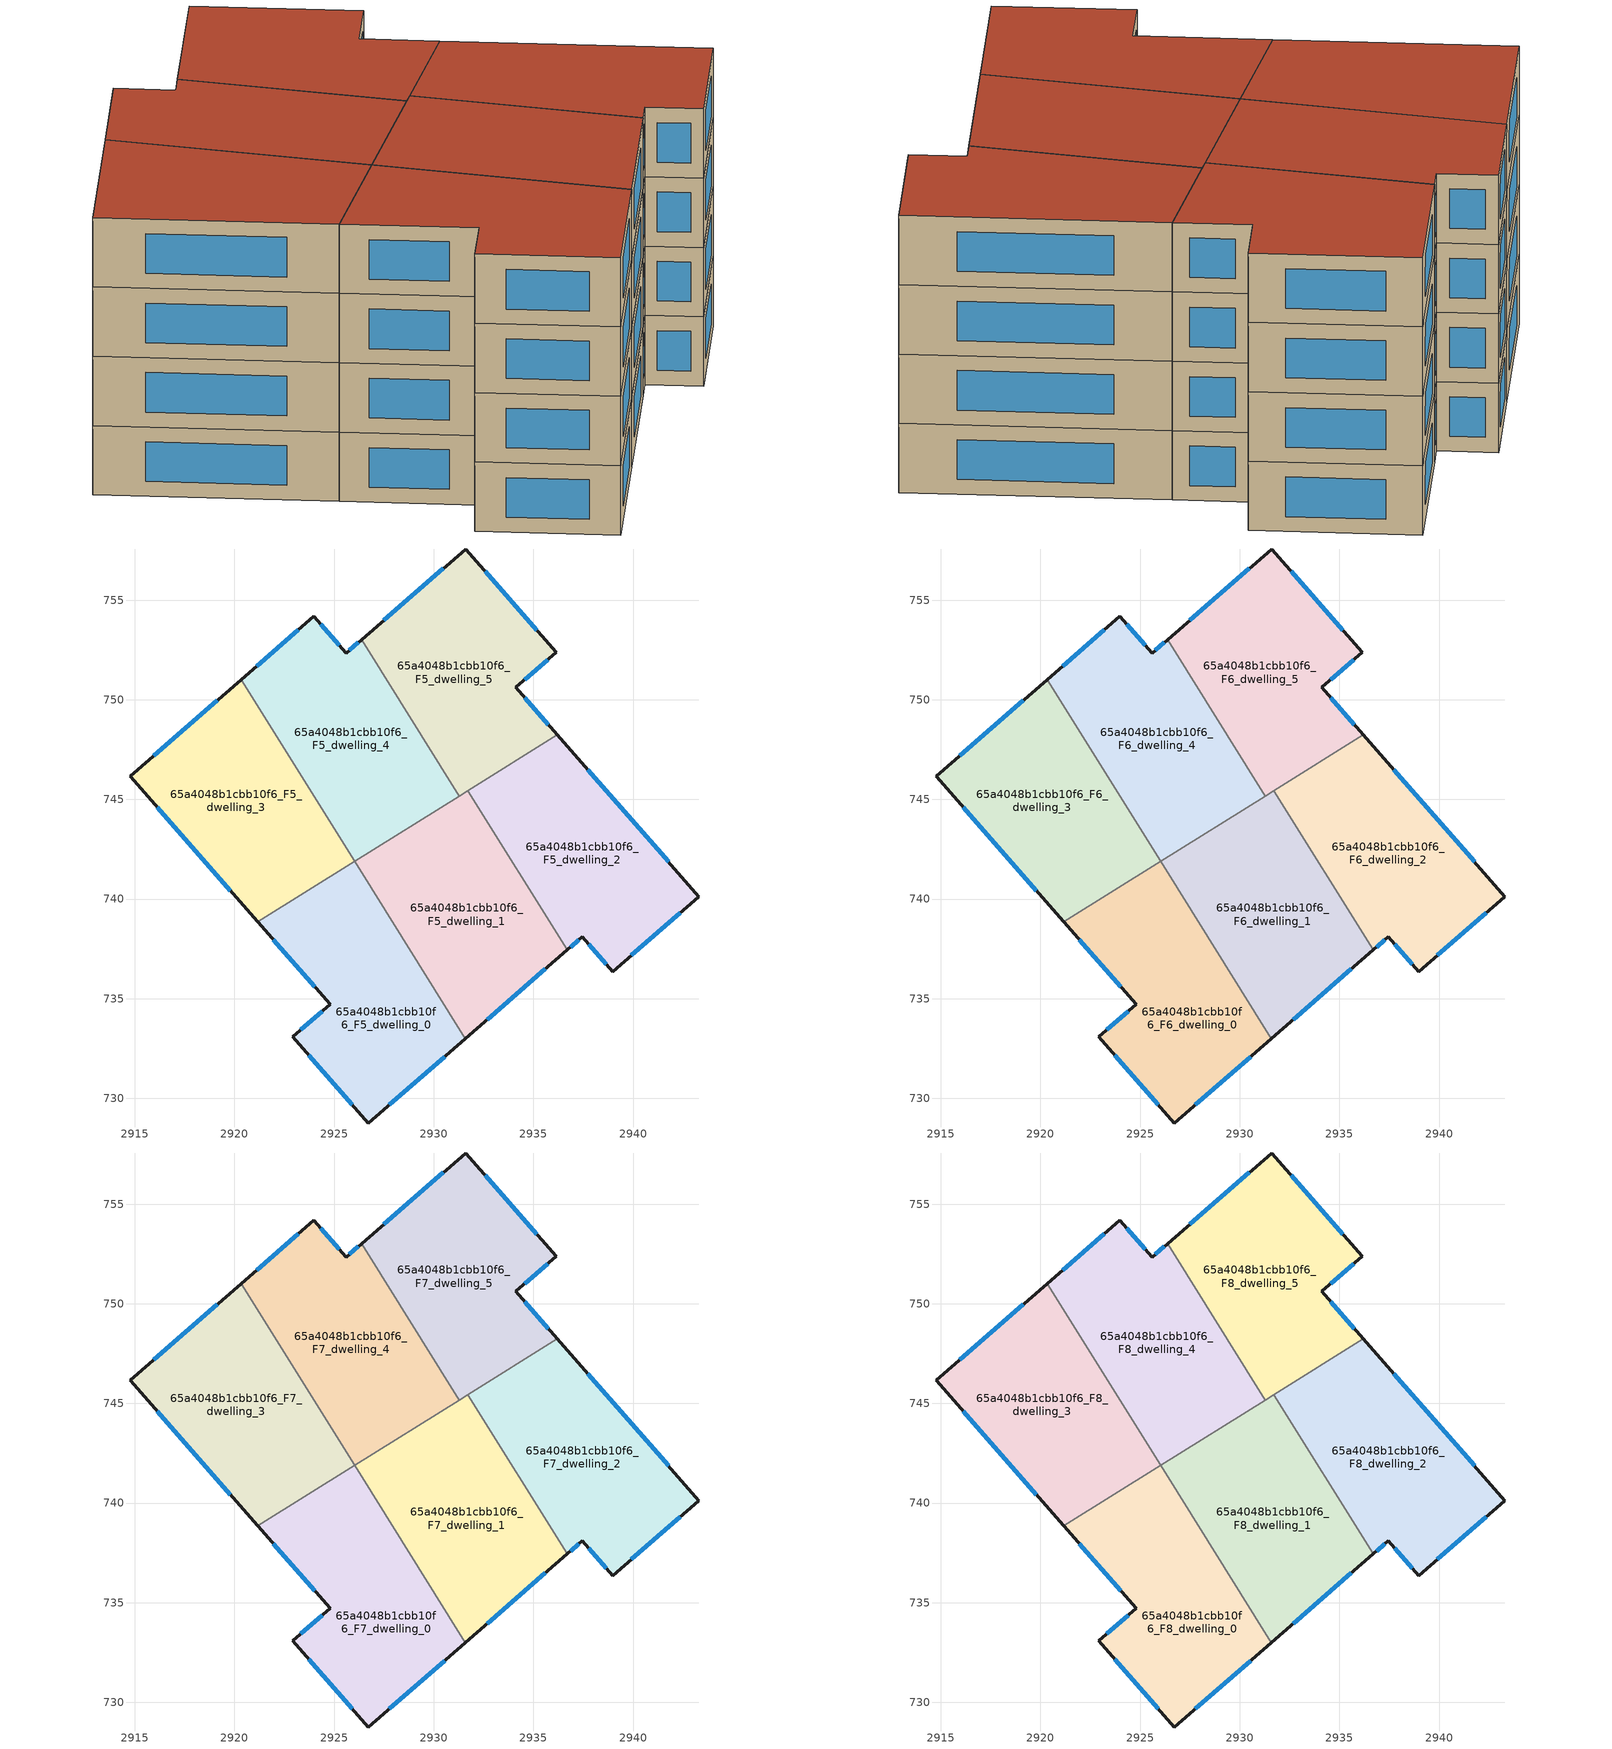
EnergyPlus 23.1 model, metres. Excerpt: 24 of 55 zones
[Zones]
65a4048b1cbb10f6_F5_dwelling_0
 floor to 65a4048b1cbb10f6_F4_dwelling_0 (EU_floor_Construction): 2926.03,741.89 2931.58,733 2926.71,728.76 2922.92,733.09 2924.79,734.71 2921.17,738.85 z15
 wall outside (EU_wall_Construction): 2921.17,738.85 2924.79,734.71 2922.92,733.09 2926.71,728.76 2931.58,733 z15:18
 wall to 65a4048b1cbb10f6_F5_dwelling_1 (EU_wall_Construction): 2931.58,733 2926.03,741.89 z15:18
 wall to 65a4048b1cbb10f6_F5_dwelling_3 (EU_wall_Construction): 2926.02,741.89 2921.17,738.85 z15:18
 window (EU_Window_Construction): 2921.94,737.97 2924.02,735.6 / 2927.76,729.67 2930.54,732.09 / 2923.73,732.16 2925.9,729.69 / 2924.39,734.36 2923.32,733.44 z15.64:17.36
65a4048b1cbb10f6_F5_dwelling_1
 floor to 65a4048b1cbb10f6_F4_dwelling_1 (EU_floor_Construction): 2931.72,745.44 2936.7,737.45 2931.58,733 2926.03,741.89 z15
 wall outside (EU_wall_Construction): 2931.58,733 2936.7,737.45 z15:18
 wall to 65a4048b1cbb10f6_F5_dwelling_2 (EU_wall_Construction): 2936.7,737.45 2931.72,745.44 z15:18
 wall to 65a4048b1cbb10f6_F5_dwelling_4 (EU_wall_Construction): 2931.28,745.17 2926.03,741.89 z15:18
 wall to 65a4048b1cbb10f6_F5_dwelling_5 (EU_wall_Construction): 2931.72,745.44 2931.28,745.17 z15:18
 window (EU_Window_Construction): 2932.68,733.95 2935.61,736.5 z15.64:17.36
65a4048b1cbb10f6_F5_dwelling_2
 floor to 65a4048b1cbb10f6_F4_dwelling_2 (EU_floor_Construction): 2936.2,748.24 2943.31,740.13 2938.98,736.36 2937.45,738.1 2936.7,737.45 2931.72,745.44 z15
 wall outside (EU_wall_Construction): 2936.7,737.45 2937.45,738.1 2938.98,736.36 2943.31,740.13 2936.2,748.24 z15:18
 wall to 65a4048b1cbb10f6_F5_dwelling_5 (EU_wall_Construction): 2936.2,748.24 2931.72,745.44 z15:18
 window (EU_Window_Construction): 2941.78,741.86 2937.72,746.5 / 2939.91,737.17 2942.38,739.32 / 2937.77,737.73 2938.65,736.74 / 2936.86,737.59 2937.29,737.96 z15.64:17.36
65a4048b1cbb10f6_F5_dwelling_3
 floor to 65a4048b1cbb10f6_F4_dwelling_3 (EU_floor_Construction): 2920.33,751.01 2926.03,741.89 2921.17,738.85 2914.76,746.16 z15
 wall outside (EU_wall_Construction): 2920.33,751.01 2914.76,746.16 2921.17,738.85 z15:18
 wall to 65a4048b1cbb10f6_F5_dwelling_4 (EU_wall_Construction): 2926.03,741.89 2920.33,751.01 z15:18
 window (EU_Window_Construction): 2916.13,744.6 2919.79,740.42 / 2919.14,749.97 2915.95,747.2 z15.64:17.36
65a4048b1cbb10f6_F5_dwelling_4
 floor to 65a4048b1cbb10f6_F4_dwelling_4 (EU_floor_Construction): 2926.38,753.02 2931.28,745.17 2926.03,741.89 2920.33,751.01 2923.99,754.18 2925.6,752.34 z15
 wall outside (EU_wall_Construction): 2926.38,753.02 2925.6,752.34 2923.99,754.18 2920.33,751.01 z15:18
 wall to 65a4048b1cbb10f6_F5_dwelling_5 (EU_wall_Construction): 2931.28,745.17 2926.38,753.02 z15:18
 window (EU_Window_Construction): 2923.2,753.5 2921.11,751.69 / 2925.26,752.74 2924.33,753.79 / 2926.21,752.88 2925.77,752.49 z15.64:17.36
65a4048b1cbb10f6_F5_dwelling_5
 floor to 65a4048b1cbb10f6_F4_dwelling_5 (EU_floor_Construction): 2931.61,757.57 2936.15,752.38 2934.12,750.62 2936.2,748.24 2931.28,745.17 2926.38,753.02 z15
 wall outside (EU_wall_Construction): 2936.2,748.24 2934.12,750.62 2936.15,752.38 2931.61,757.57 2926.38,753.02 z15:18
 window (EU_Window_Construction): 2935.76,748.75 2934.56,750.11 / 2930.49,756.59 2927.5,753.99 / 2935.17,753.49 2932.58,756.46 / 2934.55,751 2935.71,752 z15.64:17.36
65a4048b1cbb10f6_F6_dwelling_0
 floor to 65a4048b1cbb10f6_F5_dwelling_0 (EU_floor_Construction): 2926.03,741.89 2931.58,733 2926.71,728.76 2922.92,733.09 2924.79,734.71 2921.17,738.85 z18
 wall outside (EU_wall_Construction): 2921.17,738.85 2924.79,734.71 2922.92,733.09 2926.71,728.76 2931.58,733 z18:21
 wall to 65a4048b1cbb10f6_F6_dwelling_1 (EU_wall_Construction): 2931.58,733 2926.03,741.89 z18:21
 wall to 65a4048b1cbb10f6_F6_dwelling_3 (EU_wall_Construction): 2926.02,741.89 2921.17,738.85 z18:21
 window (EU_Window_Construction): 2921.94,737.97 2924.02,735.6 / 2927.76,729.67 2930.54,732.09 / 2923.73,732.16 2925.9,729.69 / 2924.39,734.36 2923.32,733.44 z18.64:20.36
65a4048b1cbb10f6_F6_dwelling_1
 floor to 65a4048b1cbb10f6_F5_dwelling_1 (EU_floor_Construction): 2931.72,745.44 2936.7,737.45 2931.58,733 2926.03,741.89 z18
 wall outside (EU_wall_Construction): 2931.58,733 2936.7,737.45 z18:21
 wall to 65a4048b1cbb10f6_F6_dwelling_2 (EU_wall_Construction): 2936.7,737.45 2931.72,745.44 z18:21
 wall to 65a4048b1cbb10f6_F6_dwelling_4 (EU_wall_Construction): 2931.28,745.17 2926.03,741.89 z18:21
 wall to 65a4048b1cbb10f6_F6_dwelling_5 (EU_wall_Construction): 2931.72,745.44 2931.28,745.17 z18:21
 window (EU_Window_Construction): 2932.68,733.95 2935.61,736.5 z18.64:20.36
65a4048b1cbb10f6_F6_dwelling_2
 floor to 65a4048b1cbb10f6_F5_dwelling_2 (EU_floor_Construction): 2936.2,748.24 2943.31,740.13 2938.98,736.36 2937.45,738.1 2936.7,737.45 2931.72,745.44 z18
 wall outside (EU_wall_Construction): 2936.7,737.45 2937.45,738.1 2938.98,736.36 2943.31,740.13 2936.2,748.24 z18:21
 wall to 65a4048b1cbb10f6_F6_dwelling_5 (EU_wall_Construction): 2936.2,748.24 2931.72,745.44 z18:21
 window (EU_Window_Construction): 2941.78,741.86 2937.72,746.5 / 2939.91,737.17 2942.38,739.32 / 2937.77,737.73 2938.65,736.74 / 2936.86,737.59 2937.29,737.96 z18.64:20.36
65a4048b1cbb10f6_F6_dwelling_3
 floor to 65a4048b1cbb10f6_F5_dwelling_3 (EU_floor_Construction): 2920.33,751.01 2926.03,741.89 2921.17,738.85 2914.76,746.16 z18
 wall outside (EU_wall_Construction): 2920.33,751.01 2914.76,746.16 2921.17,738.85 z18:21
 wall to 65a4048b1cbb10f6_F6_dwelling_4 (EU_wall_Construction): 2926.03,741.89 2920.33,751.01 z18:21
 window (EU_Window_Construction): 2916.13,744.6 2919.79,740.42 / 2919.14,749.97 2915.95,747.2 z18.64:20.36
65a4048b1cbb10f6_F6_dwelling_4
 floor to 65a4048b1cbb10f6_F5_dwelling_4 (EU_floor_Construction): 2926.38,753.02 2931.28,745.17 2926.03,741.89 2920.33,751.01 2923.99,754.18 2925.6,752.34 z18
 wall outside (EU_wall_Construction): 2926.38,753.02 2925.6,752.34 2923.99,754.18 2920.33,751.01 z18:21
 wall to 65a4048b1cbb10f6_F6_dwelling_5 (EU_wall_Construction): 2931.28,745.17 2926.38,753.02 z18:21
 window (EU_Window_Construction): 2923.2,753.5 2921.11,751.69 / 2925.26,752.74 2924.33,753.79 / 2926.21,752.88 2925.77,752.49 z18.64:20.36
65a4048b1cbb10f6_F6_dwelling_5
 floor to 65a4048b1cbb10f6_F5_dwelling_5 (EU_floor_Construction): 2931.61,757.57 2936.15,752.38 2934.12,750.62 2936.2,748.24 2931.28,745.17 2926.38,753.02 z18
 wall outside (EU_wall_Construction): 2936.2,748.24 2934.12,750.62 2936.15,752.38 2931.61,757.57 2926.38,753.02 z18:21
 window (EU_Window_Construction): 2935.76,748.75 2934.56,750.11 / 2930.49,756.59 2927.5,753.99 / 2935.17,753.49 2932.58,756.46 / 2934.55,751 2935.71,752 z18.64:20.36
65a4048b1cbb10f6_F7_dwelling_0
 floor to 65a4048b1cbb10f6_F6_dwelling_0 (EU_floor_Construction): 2926.03,741.89 2931.58,733 2926.71,728.76 2922.92,733.09 2924.79,734.71 2921.17,738.85 z21
 wall outside (EU_wall_Construction): 2921.17,738.85 2924.79,734.71 2922.92,733.09 2926.71,728.76 2931.58,733 z21:24
 wall to 65a4048b1cbb10f6_F7_dwelling_1 (EU_wall_Construction): 2931.58,733 2926.03,741.89 z21:24
 wall to 65a4048b1cbb10f6_F7_dwelling_3 (EU_wall_Construction): 2926.02,741.89 2921.17,738.85 z21:24
 window (EU_Window_Construction): 2921.94,737.97 2924.02,735.6 / 2927.76,729.67 2930.54,732.09 / 2923.73,732.16 2925.9,729.69 / 2924.39,734.36 2923.32,733.44 z21.64:23.36
65a4048b1cbb10f6_F7_dwelling_1
 floor to 65a4048b1cbb10f6_F6_dwelling_1 (EU_floor_Construction): 2931.72,745.44 2936.7,737.45 2931.58,733 2926.03,741.89 z21
 wall outside (EU_wall_Construction): 2931.58,733 2936.7,737.45 z21:24
 wall to 65a4048b1cbb10f6_F7_dwelling_2 (EU_wall_Construction): 2936.7,737.45 2931.72,745.44 z21:24
 wall to 65a4048b1cbb10f6_F7_dwelling_4 (EU_wall_Construction): 2931.28,745.17 2926.03,741.89 z21:24
 wall to 65a4048b1cbb10f6_F7_dwelling_5 (EU_wall_Construction): 2931.72,745.44 2931.28,745.17 z21:24
 window (EU_Window_Construction): 2932.68,733.95 2935.61,736.5 z21.64:23.36
65a4048b1cbb10f6_F7_dwelling_2
 floor to 65a4048b1cbb10f6_F6_dwelling_2 (EU_floor_Construction): 2936.2,748.24 2943.31,740.13 2938.98,736.36 2937.45,738.1 2936.7,737.45 2931.72,745.44 z21
 wall outside (EU_wall_Construction): 2936.7,737.45 2937.45,738.1 2938.98,736.36 2943.31,740.13 2936.2,748.24 z21:24
 wall to 65a4048b1cbb10f6_F7_dwelling_5 (EU_wall_Construction): 2936.2,748.24 2931.72,745.44 z21:24
 window (EU_Window_Construction): 2941.78,741.86 2937.72,746.5 / 2939.91,737.17 2942.38,739.32 / 2937.77,737.73 2938.65,736.74 / 2936.86,737.59 2937.29,737.96 z21.64:23.36
65a4048b1cbb10f6_F7_dwelling_3
 floor to 65a4048b1cbb10f6_F6_dwelling_3 (EU_floor_Construction): 2920.33,751.01 2926.03,741.89 2921.17,738.85 2914.76,746.16 z21
 wall outside (EU_wall_Construction): 2920.33,751.01 2914.76,746.16 2921.17,738.85 z21:24
 wall to 65a4048b1cbb10f6_F7_dwelling_4 (EU_wall_Construction): 2926.03,741.89 2920.33,751.01 z21:24
 window (EU_Window_Construction): 2916.13,744.6 2919.79,740.42 / 2919.14,749.97 2915.95,747.2 z21.64:23.36
65a4048b1cbb10f6_F7_dwelling_4
 floor to 65a4048b1cbb10f6_F6_dwelling_4 (EU_floor_Construction): 2926.38,753.02 2931.28,745.17 2926.03,741.89 2920.33,751.01 2923.99,754.18 2925.6,752.34 z21
 wall outside (EU_wall_Construction): 2926.38,753.02 2925.6,752.34 2923.99,754.18 2920.33,751.01 z21:24
 wall to 65a4048b1cbb10f6_F7_dwelling_5 (EU_wall_Construction): 2931.28,745.17 2926.38,753.02 z21:24
 window (EU_Window_Construction): 2923.2,753.5 2921.11,751.69 / 2925.26,752.74 2924.33,753.79 / 2926.21,752.88 2925.77,752.49 z21.64:23.36
65a4048b1cbb10f6_F7_dwelling_5
 floor to 65a4048b1cbb10f6_F6_dwelling_5 (EU_floor_Construction): 2931.61,757.57 2936.15,752.38 2934.12,750.62 2936.2,748.24 2931.28,745.17 2926.38,753.02 z21
 wall outside (EU_wall_Construction): 2936.2,748.24 2934.12,750.62 2936.15,752.38 2931.61,757.57 2926.38,753.02 z21:24
 window (EU_Window_Construction): 2935.76,748.75 2934.56,750.11 / 2930.49,756.59 2927.5,753.99 / 2935.17,753.49 2932.58,756.46 / 2934.55,751 2935.71,752 z21.64:23.36
65a4048b1cbb10f6_F8_dwelling_0
 floor to 65a4048b1cbb10f6_F7_dwelling_0 (EU_floor_Construction): 2926.03,741.89 2931.58,733 2926.71,728.76 2922.92,733.09 2924.79,734.71 2921.17,738.85 z24
 wall outside (EU_wall_Construction): 2921.17,738.85 2924.79,734.71 2922.92,733.09 2926.71,728.76 2931.58,733 z24:27
 wall to 65a4048b1cbb10f6_F8_dwelling_1 (EU_wall_Construction): 2931.58,733 2926.03,741.89 z24:27
 wall to 65a4048b1cbb10f6_F8_dwelling_3 (EU_wall_Construction): 2926.02,741.89 2921.17,738.85 z24:27
 window (EU_Window_Construction): 2921.94,737.97 2924.02,735.6 / 2927.76,729.67 2930.54,732.09 / 2923.73,732.16 2925.9,729.69 / 2924.39,734.36 2923.32,733.44 z24.64:26.36
 roof outside (EU_roof_Construction): 2931.58,733 2926.03,741.89 2921.17,738.85 2924.79,734.71 2922.92,733.09 2926.71,728.76 z27
65a4048b1cbb10f6_F8_dwelling_1
 floor to 65a4048b1cbb10f6_F7_dwelling_1 (EU_floor_Construction): 2931.72,745.44 2936.7,737.45 2931.58,733 2926.03,741.89 z24
 wall outside (EU_wall_Construction): 2931.58,733 2936.7,737.45 z24:27
 wall to 65a4048b1cbb10f6_F8_dwelling_2 (EU_wall_Construction): 2936.7,737.45 2931.72,745.44 z24:27
 wall to 65a4048b1cbb10f6_F8_dwelling_4 (EU_wall_Construction): 2931.28,745.17 2926.03,741.89 z24:27
 wall to 65a4048b1cbb10f6_F8_dwelling_5 (EU_wall_Construction): 2931.72,745.44 2931.28,745.17 z24:27
 window (EU_Window_Construction): 2932.68,733.95 2935.61,736.5 z24.64:26.36
 roof outside (EU_roof_Construction): 2936.7,737.45 2931.72,745.44 2926.03,741.89 2931.58,733 z27
65a4048b1cbb10f6_F8_dwelling_2
 floor to 65a4048b1cbb10f6_F7_dwelling_2 (EU_floor_Construction): 2936.2,748.24 2943.31,740.13 2938.98,736.36 2937.45,738.1 2936.7,737.45 2931.72,745.44 z24
 wall outside (EU_wall_Construction): 2936.7,737.45 2937.45,738.1 2938.98,736.36 2943.31,740.13 2936.2,748.24 z24:27
 wall to 65a4048b1cbb10f6_F8_dwelling_5 (EU_wall_Construction): 2936.2,748.24 2931.72,745.44 z24:27
 window (EU_Window_Construction): 2941.78,741.86 2937.72,746.5 / 2939.91,737.17 2942.38,739.32 / 2937.77,737.73 2938.65,736.74 / 2936.86,737.59 2937.29,737.96 z24.64:26.36
 roof outside (EU_roof_Construction): 2943.31,740.13 2936.2,748.24 2931.72,745.44 2936.7,737.45 2937.45,738.1 2938.98,736.36 z27
65a4048b1cbb10f6_F8_dwelling_3
 floor to 65a4048b1cbb10f6_F7_dwelling_3 (EU_floor_Construction): 2920.33,751.01 2926.03,741.89 2921.17,738.85 2914.76,746.16 z24
 wall outside (EU_wall_Construction): 2920.33,751.01 2914.76,746.16 2921.17,738.85 z24:27
 wall to 65a4048b1cbb10f6_F8_dwelling_4 (EU_wall_Construction): 2926.03,741.89 2920.33,751.01 z24:27
 window (EU_Window_Construction): 2916.13,744.6 2919.79,740.42 / 2919.14,749.97 2915.95,747.2 z24.64:26.36
 roof outside (EU_roof_Construction): 2926.03,741.89 2920.33,751.01 2914.76,746.16 2921.17,738.85 z27
65a4048b1cbb10f6_F8_dwelling_4
 floor to 65a4048b1cbb10f6_F7_dwelling_4 (EU_floor_Construction): 2926.38,753.02 2931.28,745.17 2926.03,741.89 2920.33,751.01 2923.99,754.18 2925.6,752.34 z24
 wall outside (EU_wall_Construction): 2926.38,753.02 2925.6,752.34 2923.99,754.18 2920.33,751.01 z24:27
 wall to 65a4048b1cbb10f6_F8_dwelling_5 (EU_wall_Construction): 2931.28,745.17 2926.38,753.02 z24:27
 window (EU_Window_Construction): 2923.2,753.5 2921.11,751.69 / 2925.26,752.74 2924.33,753.79 / 2926.21,752.88 2925.77,752.49 z24.64:26.36
 roof outside (EU_roof_Construction): 2931.28,745.17 2926.38,753.02 2925.6,752.34 2923.99,754.18 2920.33,751.01 2926.03,741.89 z27
65a4048b1cbb10f6_F8_dwelling_5
 floor to 65a4048b1cbb10f6_F7_dwelling_5 (EU_floor_Construction): 2931.61,757.57 2936.15,752.38 2934.12,750.62 2936.2,748.24 2931.28,745.17 2926.38,753.02 z24
 wall outside (EU_wall_Construction): 2936.2,748.24 2934.12,750.62 2936.15,752.38 2931.61,757.57 2926.38,753.02 z24:27
 window (EU_Window_Construction): 2935.76,748.75 2934.56,750.11 / 2930.49,756.59 2927.5,753.99 / 2935.17,753.49 2932.58,756.46 / 2934.55,751 2935.71,752 z24.64:26.36
 roof outside (EU_roof_Construction): 2936.2,748.24 2934.12,750.62 2936.15,752.38 2931.61,757.57 2926.38,753.02 2931.28,745.17 z27
[Building]
EU S2 Campaign: North Axis=0; Terrain=City; Solar Distribution=FullExterior
[Site:Location]
Yerevan-Zvartnots.Intl.AP: Latitude=40.15; Longitude=44.383; Time Zone=4; Elevation=854
[SizingPeriod:WeatherFileDays]
AnnualSizingPeriod: Begin Month=1; Begin Day of Month=1; End Month=12; End Day of Month=31; Day of Week for Start Day=Monday; Use Weather File Daylight Saving Period=No; Use Weather File Rain and Snow Indicators=No
[MATERIAL]
EU_InternalMass_Material: Roughness=MediumRough; Thickness=0.1; Conductivity=1; Density=1800; Specific Heat=900; Thermal Absorptance=0.9; Solar Absorptance=0.7; Visible Absorptance=0.7
[MATERIAL:NOMASS] Roughness=MediumRough; Thermal Absorptance=0.9; Solar Absorptance=0.7; Visible Absorptance=0.7
Name | Thermal Resistance
EU_wall_NoMass | 1.05043
EU_roof_NoMass | 1.45357
EU_floor_NoMass | 0.478065
[WINDOWMATERIAL:SIMPLEGLAZINGSYSTEM]
EU_Window_SimpleGlazing: UFactor=2.5566; Solar Heat Gain Coefficient=0.75; Visible Transmittance=0.75
[CONSTRUCTION]
EU_wall_Construction: EU_wall_NoMass
EU_roof_Construction: EU_roof_NoMass
EU_floor_Construction: EU_floor_NoMass
EU_Window_Construction: EU_Window_SimpleGlazing
EU_InternalMass_Construction: EU_InternalMass_Material
[ZONE] Type=1; Multiplier=1; Ceiling Height=autocalculate; Floor Area=autocalculate; Part of Total Floor Area=Yes
Name | Volume
65a4048b1cbb10f6_F5_dwelling_0; 65a4048b1cbb10f6_F6_dwelling_0; 65a4048b1cbb10f6_F7_dwelling_0; 65a4048b1cbb10f6_F8_dwelling_0 | 200.02
65a4048b1cbb10f6_F5_dwelling_1; 65a4048b1cbb10f6_F6_dwelling_1; 65a4048b1cbb10f6_F7_dwelling_1; 65a4048b1cbb10f6_F8_dwelling_1; 65a4048b1cbb10f6_F5_dwelling_2; 65a4048b1cbb10f6_F6_dwelling_2; 65a4048b1cbb10f6_F7_dwelling_2; 65a4048b1cbb10f6_F8_dwelling_2 | 200.012
65a4048b1cbb10f6_F5_dwelling_3; 65a4048b1cbb10f6_F6_dwelling_3; 65a4048b1cbb10f6_F7_dwelling_3; 65a4048b1cbb10f6_F8_dwelling_3 | 200.018
65a4048b1cbb10f6_F5_dwelling_4; 65a4048b1cbb10f6_F6_dwelling_4; 65a4048b1cbb10f6_F7_dwelling_4; 65a4048b1cbb10f6_F8_dwelling_4 | 200.023
65a4048b1cbb10f6_F5_dwelling_5; 65a4048b1cbb10f6_F6_dwelling_5; 65a4048b1cbb10f6_F7_dwelling_5; 65a4048b1cbb10f6_F8_dwelling_5 | 200.013
[INTERNALMASS] Construction=EU_InternalMass_Construction
Name | Zone or ZoneList | Surface Area
65a4048b1cbb10f6_F5_dwelling_0_EU_InternalMass | 65a4048b1cbb10f6_F5_dwelling_0 | 66.6736
65a4048b1cbb10f6_F5_dwelling_1_EU_InternalMass | 65a4048b1cbb10f6_F5_dwelling_1 | 66.6708
65a4048b1cbb10f6_F5_dwelling_2_EU_InternalMass | 65a4048b1cbb10f6_F5_dwelling_2 | 66.6705
65a4048b1cbb10f6_F5_dwelling_3_EU_InternalMass | 65a4048b1cbb10f6_F5_dwelling_3 | 66.6726
65a4048b1cbb10f6_F5_dwelling_4_EU_InternalMass | 65a4048b1cbb10f6_F5_dwelling_4 | 66.6741
65a4048b1cbb10f6_F5_dwelling_5_EU_InternalMass | 65a4048b1cbb10f6_F5_dwelling_5 | 66.6711
65a4048b1cbb10f6_F6_dwelling_0_EU_InternalMass | 65a4048b1cbb10f6_F6_dwelling_0 | 66.6736
65a4048b1cbb10f6_F6_dwelling_1_EU_InternalMass | 65a4048b1cbb10f6_F6_dwelling_1 | 66.6708
65a4048b1cbb10f6_F6_dwelling_2_EU_InternalMass | 65a4048b1cbb10f6_F6_dwelling_2 | 66.6705
65a4048b1cbb10f6_F6_dwelling_3_EU_InternalMass | 65a4048b1cbb10f6_F6_dwelling_3 | 66.6726
65a4048b1cbb10f6_F6_dwelling_4_EU_InternalMass | 65a4048b1cbb10f6_F6_dwelling_4 | 66.6741
65a4048b1cbb10f6_F6_dwelling_5_EU_InternalMass | 65a4048b1cbb10f6_F6_dwelling_5 | 66.6711
65a4048b1cbb10f6_F7_dwelling_0_EU_InternalMass | 65a4048b1cbb10f6_F7_dwelling_0 | 66.6736
65a4048b1cbb10f6_F7_dwelling_1_EU_InternalMass | 65a4048b1cbb10f6_F7_dwelling_1 | 66.6708
65a4048b1cbb10f6_F7_dwelling_2_EU_InternalMass | 65a4048b1cbb10f6_F7_dwelling_2 | 66.6705
65a4048b1cbb10f6_F7_dwelling_3_EU_InternalMass | 65a4048b1cbb10f6_F7_dwelling_3 | 66.6726
65a4048b1cbb10f6_F7_dwelling_4_EU_InternalMass | 65a4048b1cbb10f6_F7_dwelling_4 | 66.6741
65a4048b1cbb10f6_F7_dwelling_5_EU_InternalMass | 65a4048b1cbb10f6_F7_dwelling_5 | 66.6711
65a4048b1cbb10f6_F8_dwelling_0_EU_InternalMass | 65a4048b1cbb10f6_F8_dwelling_0 | 66.6736
65a4048b1cbb10f6_F8_dwelling_1_EU_InternalMass | 65a4048b1cbb10f6_F8_dwelling_1 | 66.6708
65a4048b1cbb10f6_F8_dwelling_2_EU_InternalMass | 65a4048b1cbb10f6_F8_dwelling_2 | 66.6705
65a4048b1cbb10f6_F8_dwelling_3_EU_InternalMass | 65a4048b1cbb10f6_F8_dwelling_3 | 66.6726
65a4048b1cbb10f6_F8_dwelling_4_EU_InternalMass | 65a4048b1cbb10f6_F8_dwelling_4 | 66.6741
65a4048b1cbb10f6_F8_dwelling_5_EU_InternalMass | 65a4048b1cbb10f6_F8_dwelling_5 | 66.6711
[OTHEREQUIPMENT] Fuel Type=Electricity; Design Level Calculation Method=Watts/Area; Power per Zone Floor Area=1; Fraction Latent=0; Fraction Radiant=0; Fraction Lost=0; Carbon Dioxide Generation Rate=0; EndUse Subcategory=EU_Step8_InternalGains
Name | Zone or ZoneList or Space or SpaceList | Schedule
EU_Step8_InternalGain_65a4048b1cbb10f6_F5_dwelling_0_f000 | 65a4048b1cbb10f6_F5_dwelling_0 | EU_Step8_GainSchedule_65a4048b1cbb10f6_F5_dwelling_0_f000
EU_Step8_InternalGain_65a4048b1cbb10f6_F5_dwelling_1_f000 | 65a4048b1cbb10f6_F5_dwelling_1 | EU_Step8_GainSchedule_65a4048b1cbb10f6_F5_dwelling_1_f000
EU_Step8_InternalGain_65a4048b1cbb10f6_F5_dwelling_2_f000 | 65a4048b1cbb10f6_F5_dwelling_2 | EU_Step8_GainSchedule_65a4048b1cbb10f6_F5_dwelling_2_f000
EU_Step8_InternalGain_65a4048b1cbb10f6_F5_dwelling_3_f000 | 65a4048b1cbb10f6_F5_dwelling_3 | EU_Step8_GainSchedule_65a4048b1cbb10f6_F5_dwelling_3_f000
EU_Step8_InternalGain_65a4048b1cbb10f6_F5_dwelling_4_f000 | 65a4048b1cbb10f6_F5_dwelling_4 | EU_Step8_GainSchedule_65a4048b1cbb10f6_F5_dwelling_4_f000
EU_Step8_InternalGain_65a4048b1cbb10f6_F5_dwelling_5_f000 | 65a4048b1cbb10f6_F5_dwelling_5 | EU_Step8_GainSchedule_65a4048b1cbb10f6_F5_dwelling_5_f000
EU_Step8_InternalGain_65a4048b1cbb10f6_F6_dwelling_0_f000 | 65a4048b1cbb10f6_F6_dwelling_0 | EU_Step8_GainSchedule_65a4048b1cbb10f6_F6_dwelling_0_f000
EU_Step8_InternalGain_65a4048b1cbb10f6_F6_dwelling_1_f000 | 65a4048b1cbb10f6_F6_dwelling_1 | EU_Step8_GainSchedule_65a4048b1cbb10f6_F6_dwelling_1_f000
EU_Step8_InternalGain_65a4048b1cbb10f6_F6_dwelling_2_f000 | 65a4048b1cbb10f6_F6_dwelling_2 | EU_Step8_GainSchedule_65a4048b1cbb10f6_F6_dwelling_2_f000
EU_Step8_InternalGain_65a4048b1cbb10f6_F6_dwelling_3_f000 | 65a4048b1cbb10f6_F6_dwelling_3 | EU_Step8_GainSchedule_65a4048b1cbb10f6_F6_dwelling_3_f000
EU_Step8_InternalGain_65a4048b1cbb10f6_F6_dwelling_4_f000 | 65a4048b1cbb10f6_F6_dwelling_4 | EU_Step8_GainSchedule_65a4048b1cbb10f6_F6_dwelling_4_f000
EU_Step8_InternalGain_65a4048b1cbb10f6_F6_dwelling_5_f000 | 65a4048b1cbb10f6_F6_dwelling_5 | EU_Step8_GainSchedule_65a4048b1cbb10f6_F6_dwelling_5_f000
EU_Step8_InternalGain_65a4048b1cbb10f6_F7_dwelling_0_f000 | 65a4048b1cbb10f6_F7_dwelling_0 | EU_Step8_GainSchedule_65a4048b1cbb10f6_F7_dwelling_0_f000
EU_Step8_InternalGain_65a4048b1cbb10f6_F7_dwelling_1_f000 | 65a4048b1cbb10f6_F7_dwelling_1 | EU_Step8_GainSchedule_65a4048b1cbb10f6_F7_dwelling_1_f000
EU_Step8_InternalGain_65a4048b1cbb10f6_F7_dwelling_2_f000 | 65a4048b1cbb10f6_F7_dwelling_2 | EU_Step8_GainSchedule_65a4048b1cbb10f6_F7_dwelling_2_f000
EU_Step8_InternalGain_65a4048b1cbb10f6_F7_dwelling_3_f000 | 65a4048b1cbb10f6_F7_dwelling_3 | EU_Step8_GainSchedule_65a4048b1cbb10f6_F7_dwelling_3_f000
EU_Step8_InternalGain_65a4048b1cbb10f6_F7_dwelling_4_f000 | 65a4048b1cbb10f6_F7_dwelling_4 | EU_Step8_GainSchedule_65a4048b1cbb10f6_F7_dwelling_4_f000
EU_Step8_InternalGain_65a4048b1cbb10f6_F7_dwelling_5_f000 | 65a4048b1cbb10f6_F7_dwelling_5 | EU_Step8_GainSchedule_65a4048b1cbb10f6_F7_dwelling_5_f000
EU_Step8_InternalGain_65a4048b1cbb10f6_F8_dwelling_0_f000 | 65a4048b1cbb10f6_F8_dwelling_0 | EU_Step8_GainSchedule_65a4048b1cbb10f6_F8_dwelling_0_f000
EU_Step8_InternalGain_65a4048b1cbb10f6_F8_dwelling_1_f000 | 65a4048b1cbb10f6_F8_dwelling_1 | EU_Step8_GainSchedule_65a4048b1cbb10f6_F8_dwelling_1_f000
EU_Step8_InternalGain_65a4048b1cbb10f6_F8_dwelling_2_f000 | 65a4048b1cbb10f6_F8_dwelling_2 | EU_Step8_GainSchedule_65a4048b1cbb10f6_F8_dwelling_2_f000
EU_Step8_InternalGain_65a4048b1cbb10f6_F8_dwelling_3_f000 | 65a4048b1cbb10f6_F8_dwelling_3 | EU_Step8_GainSchedule_65a4048b1cbb10f6_F8_dwelling_3_f000
EU_Step8_InternalGain_65a4048b1cbb10f6_F8_dwelling_4_f000 | 65a4048b1cbb10f6_F8_dwelling_4 | EU_Step8_GainSchedule_65a4048b1cbb10f6_F8_dwelling_4_f000
EU_Step8_InternalGain_65a4048b1cbb10f6_F8_dwelling_5_f000 | 65a4048b1cbb10f6_F8_dwelling_5 | EU_Step8_GainSchedule_65a4048b1cbb10f6_F8_dwelling_5_f000
[ZONEVENTILATION:DESIGNFLOWRATE] Schedule=EU_AlwaysOn; Design Flow Rate Calculation Method=AirChanges/Hour; Air Changes per Hour=0.557805; Ventilation Type=Natural; Fan Pressure Rise=0; Fan Total Efficiency=1; Constant Term Coefficient=1; Temperature Term Coefficient=0; Velocity Term Coefficient=0; Velocity Squared Term Coefficient=0; Minimum Indoor Temperature=-100; Maximum Indoor Temperature=100; Delta Temperature=-100; Minimum Outdoor Temperature=-100; Maximum Outdoor Temperature=100; Maximum Wind Speed=40
Name | Zone or ZoneList or Space or SpaceList
EU_ConstantAir_65a4048b1cbb10f6_F5_dwelling_0 | 65a4048b1cbb10f6_F5_dwelling_0
EU_ConstantAir_65a4048b1cbb10f6_F5_dwelling_1 | 65a4048b1cbb10f6_F5_dwelling_1
EU_ConstantAir_65a4048b1cbb10f6_F5_dwelling_2 | 65a4048b1cbb10f6_F5_dwelling_2
EU_ConstantAir_65a4048b1cbb10f6_F5_dwelling_3 | 65a4048b1cbb10f6_F5_dwelling_3
EU_ConstantAir_65a4048b1cbb10f6_F5_dwelling_4 | 65a4048b1cbb10f6_F5_dwelling_4
EU_ConstantAir_65a4048b1cbb10f6_F5_dwelling_5 | 65a4048b1cbb10f6_F5_dwelling_5
EU_ConstantAir_65a4048b1cbb10f6_F6_dwelling_0 | 65a4048b1cbb10f6_F6_dwelling_0
EU_ConstantAir_65a4048b1cbb10f6_F6_dwelling_1 | 65a4048b1cbb10f6_F6_dwelling_1
EU_ConstantAir_65a4048b1cbb10f6_F6_dwelling_2 | 65a4048b1cbb10f6_F6_dwelling_2
EU_ConstantAir_65a4048b1cbb10f6_F6_dwelling_3 | 65a4048b1cbb10f6_F6_dwelling_3
EU_ConstantAir_65a4048b1cbb10f6_F6_dwelling_4 | 65a4048b1cbb10f6_F6_dwelling_4
EU_ConstantAir_65a4048b1cbb10f6_F6_dwelling_5 | 65a4048b1cbb10f6_F6_dwelling_5
EU_ConstantAir_65a4048b1cbb10f6_F7_dwelling_0 | 65a4048b1cbb10f6_F7_dwelling_0
EU_ConstantAir_65a4048b1cbb10f6_F7_dwelling_1 | 65a4048b1cbb10f6_F7_dwelling_1
EU_ConstantAir_65a4048b1cbb10f6_F7_dwelling_2 | 65a4048b1cbb10f6_F7_dwelling_2
EU_ConstantAir_65a4048b1cbb10f6_F7_dwelling_3 | 65a4048b1cbb10f6_F7_dwelling_3
EU_ConstantAir_65a4048b1cbb10f6_F7_dwelling_4 | 65a4048b1cbb10f6_F7_dwelling_4
EU_ConstantAir_65a4048b1cbb10f6_F7_dwelling_5 | 65a4048b1cbb10f6_F7_dwelling_5
EU_ConstantAir_65a4048b1cbb10f6_F8_dwelling_0 | 65a4048b1cbb10f6_F8_dwelling_0
EU_ConstantAir_65a4048b1cbb10f6_F8_dwelling_1 | 65a4048b1cbb10f6_F8_dwelling_1
EU_ConstantAir_65a4048b1cbb10f6_F8_dwelling_2 | 65a4048b1cbb10f6_F8_dwelling_2
EU_ConstantAir_65a4048b1cbb10f6_F8_dwelling_3 | 65a4048b1cbb10f6_F8_dwelling_3
EU_ConstantAir_65a4048b1cbb10f6_F8_dwelling_4 | 65a4048b1cbb10f6_F8_dwelling_4
EU_ConstantAir_65a4048b1cbb10f6_F8_dwelling_5 | 65a4048b1cbb10f6_F8_dwelling_5
[HVACTEMPLATE:THERMOSTAT] Constant Heating Setpoint=20; Constant Cooling Setpoint=50
EU_HeatOnly_65a4048b1cbb10f6_F0_dwelling_0; EU_HeatOnly_65a4048b1cbb10f6_F0_dwelling_1; EU_HeatOnly_65a4048b1cbb10f6_F0_dwelling_2; EU_HeatOnly_65a4048b1cbb10f6_F0_dwelling_3; EU_HeatOnly_65a4048b1cbb10f6_F0_dwelling_4; EU_HeatOnly_65a4048b1cbb10f6_F0_dwelling_5; EU_HeatOnly_65a4048b1cbb10f6_F0_dwelling_6; EU_HeatOnly_65a4048b1cbb10f6_F1_dwelling_0; EU_HeatOnly_65a4048b1cbb10f6_F1_dwelling_1; EU_HeatOnly_65a4048b1cbb10f6_F1_dwelling_2; EU_HeatOnly_65a4048b1cbb10f6_F1_dwelling_3; EU_HeatOnly_65a4048b1cbb10f6_F1_dwelling_4; EU_HeatOnly_65a4048b1cbb10f6_F1_dwelling_5; EU_HeatOnly_65a4048b1cbb10f6_F2_dwelling_0; EU_HeatOnly_65a4048b1cbb10f6_F2_dwelling_1; EU_HeatOnly_65a4048b1cbb10f6_F2_dwelling_2; EU_HeatOnly_65a4048b1cbb10f6_F2_dwelling_3; EU_HeatOnly_65a4048b1cbb10f6_F2_dwelling_4; EU_HeatOnly_65a4048b1cbb10f6_F2_dwelling_5; EU_HeatOnly_65a4048b1cbb10f6_F3_dwelling_0; EU_HeatOnly_65a4048b1cbb10f6_F3_dwelling_1; EU_HeatOnly_65a4048b1cbb10f6_F3_dwelling_2; EU_HeatOnly_65a4048b1cbb10f6_F3_dwelling_3; EU_HeatOnly_65a4048b1cbb10f6_F3_dwelling_4; EU_HeatOnly_65a4048b1cbb10f6_F3_dwelling_5; EU_HeatOnly_65a4048b1cbb10f6_F4_dwelling_0; EU_HeatOnly_65a4048b1cbb10f6_F4_dwelling_1; EU_HeatOnly_65a4048b1cbb10f6_F4_dwelling_2; EU_HeatOnly_65a4048b1cbb10f6_F4_dwelling_3; EU_HeatOnly_65a4048b1cbb10f6_F4_dwelling_4; EU_HeatOnly_65a4048b1cbb10f6_F4_dwelling_5; EU_HeatOnly_65a4048b1cbb10f6_F5_dwelling_0; EU_HeatOnly_65a4048b1cbb10f6_F5_dwelling_1; EU_HeatOnly_65a4048b1cbb10f6_F5_dwelling_2; EU_HeatOnly_65a4048b1cbb10f6_F5_dwelling_3; EU_HeatOnly_65a4048b1cbb10f6_F5_dwelling_4; EU_HeatOnly_65a4048b1cbb10f6_F5_dwelling_5; EU_HeatOnly_65a4048b1cbb10f6_F6_dwelling_0; EU_HeatOnly_65a4048b1cbb10f6_F6_dwelling_1; EU_HeatOnly_65a4048b1cbb10f6_F6_dwelling_2; EU_HeatOnly_65a4048b1cbb10f6_F6_dwelling_3; EU_HeatOnly_65a4048b1cbb10f6_F6_dwelling_4; EU_HeatOnly_65a4048b1cbb10f6_F6_dwelling_5; EU_HeatOnly_65a4048b1cbb10f6_F7_dwelling_0; EU_HeatOnly_65a4048b1cbb10f6_F7_dwelling_1; EU_HeatOnly_65a4048b1cbb10f6_F7_dwelling_2; EU_HeatOnly_65a4048b1cbb10f6_F7_dwelling_3; EU_HeatOnly_65a4048b1cbb10f6_F7_dwelling_4; EU_HeatOnly_65a4048b1cbb10f6_F7_dwelling_5; EU_HeatOnly_65a4048b1cbb10f6_F8_dwelling_0; EU_HeatOnly_65a4048b1cbb10f6_F8_dwelling_1; EU_HeatOnly_65a4048b1cbb10f6_F8_dwelling_2; EU_HeatOnly_65a4048b1cbb10f6_F8_dwelling_3; EU_HeatOnly_65a4048b1cbb10f6_F8_dwelling_4; EU_HeatOnly_65a4048b1cbb10f6_F8_dwelling_5
[HVACTEMPLATE:ZONE:IDEALLOADSAIRSYSTEM] System Availability Schedule=EU_AlwaysOn; Maximum Heating Supply Air Temperature=50; Minimum Cooling Supply Air Temperature=13; Maximum Heating Supply Air Humidity Ratio=0.0156; Minimum Cooling Supply Air Humidity Ratio=0.0077; Heating Limit=NoLimit; Cooling Limit=NoLimit; Heating Availability Schedule=EU_AlwaysOn; Cooling Availability Schedule=EU_CoolingOff; Dehumidification Control Type=ConstantSensibleHeatRatio; Cooling Sensible Heat Ratio=0.7; Dehumidification Setpoint=60; Humidification Control Type=None; Humidification Setpoint=30; Outdoor Air Method=None; Outdoor Air Flow Rate per Person=0.00944; Outdoor Air Flow Rate per Zone Floor Area=0; Outdoor Air Flow Rate per Zone=0; Demand Controlled Ventilation Type=None; Outdoor Air Economizer Type=NoEconomizer; Heat Recovery Type=None; Sensible Heat Recovery Effectiveness=0.7; Latent Heat Recovery Effectiveness=0.65
Name | Template Thermostat
65a4048b1cbb10f6_F5_dwelling_0 | EU_HeatOnly_65a4048b1cbb10f6_F5_dwelling_0
65a4048b1cbb10f6_F5_dwelling_1 | EU_HeatOnly_65a4048b1cbb10f6_F5_dwelling_1
65a4048b1cbb10f6_F5_dwelling_2 | EU_HeatOnly_65a4048b1cbb10f6_F5_dwelling_2
65a4048b1cbb10f6_F5_dwelling_3 | EU_HeatOnly_65a4048b1cbb10f6_F5_dwelling_3
65a4048b1cbb10f6_F5_dwelling_4 | EU_HeatOnly_65a4048b1cbb10f6_F5_dwelling_4
65a4048b1cbb10f6_F5_dwelling_5 | EU_HeatOnly_65a4048b1cbb10f6_F5_dwelling_5
65a4048b1cbb10f6_F6_dwelling_0 | EU_HeatOnly_65a4048b1cbb10f6_F6_dwelling_0
65a4048b1cbb10f6_F6_dwelling_1 | EU_HeatOnly_65a4048b1cbb10f6_F6_dwelling_1
65a4048b1cbb10f6_F6_dwelling_2 | EU_HeatOnly_65a4048b1cbb10f6_F6_dwelling_2
65a4048b1cbb10f6_F6_dwelling_3 | EU_HeatOnly_65a4048b1cbb10f6_F6_dwelling_3
65a4048b1cbb10f6_F6_dwelling_4 | EU_HeatOnly_65a4048b1cbb10f6_F6_dwelling_4
65a4048b1cbb10f6_F6_dwelling_5 | EU_HeatOnly_65a4048b1cbb10f6_F6_dwelling_5
65a4048b1cbb10f6_F7_dwelling_0 | EU_HeatOnly_65a4048b1cbb10f6_F7_dwelling_0
65a4048b1cbb10f6_F7_dwelling_1 | EU_HeatOnly_65a4048b1cbb10f6_F7_dwelling_1
65a4048b1cbb10f6_F7_dwelling_2 | EU_HeatOnly_65a4048b1cbb10f6_F7_dwelling_2
65a4048b1cbb10f6_F7_dwelling_3 | EU_HeatOnly_65a4048b1cbb10f6_F7_dwelling_3
65a4048b1cbb10f6_F7_dwelling_4 | EU_HeatOnly_65a4048b1cbb10f6_F7_dwelling_4
65a4048b1cbb10f6_F7_dwelling_5 | EU_HeatOnly_65a4048b1cbb10f6_F7_dwelling_5
65a4048b1cbb10f6_F8_dwelling_0 | EU_HeatOnly_65a4048b1cbb10f6_F8_dwelling_0
65a4048b1cbb10f6_F8_dwelling_1 | EU_HeatOnly_65a4048b1cbb10f6_F8_dwelling_1
65a4048b1cbb10f6_F8_dwelling_2 | EU_HeatOnly_65a4048b1cbb10f6_F8_dwelling_2
65a4048b1cbb10f6_F8_dwelling_3 | EU_HeatOnly_65a4048b1cbb10f6_F8_dwelling_3
65a4048b1cbb10f6_F8_dwelling_4 | EU_HeatOnly_65a4048b1cbb10f6_F8_dwelling_4
65a4048b1cbb10f6_F8_dwelling_5 | EU_HeatOnly_65a4048b1cbb10f6_F8_dwelling_5
[SIZING:ZONE] Zone Cooling Design Supply Air Temperature Input Method=SupplyAirTemperature; Zone Cooling Design Supply Air Temperature=13; Zone Heating Design Supply Air Temperature Input Method=SupplyAirTemperature; Zone Heating Design Supply Air Temperature=50; Zone Cooling Design Supply Air Humidity Ratio=0.008; Zone Heating Design Supply Air Humidity Ratio=0.008; Cooling Design Air Flow Method=DesignDay; Cooling Design Air Flow Rate=0; Cooling Minimum Air Flow per Zone Floor Area=0.000762; Cooling Minimum Air Flow=0; Cooling Minimum Air Flow Fraction=0.2; Heating Design Air Flow Method=DesignDay; Heating Design Air Flow Rate=0; Heating Maximum Air Flow per Zone Floor Area=0.002032; Heating Maximum Air Flow=0.141576; Heating Maximum Air Flow Fraction=0.3; Account for Dedicated Outdoor Air System=No; Dedicated Outdoor Air System Control Strategy=NeutralSupplyAir; Dedicated Outdoor Air Low Setpoint Temperature for Design=autosize; Dedicated Outdoor Air High Setpoint Temperature for Design=autosize; Zone Load Sizing Method=Sensible Load Only No Latent Load; Zone Latent Cooling Design Supply Air Humidity Ratio Input Method=HumidityRatioDifference; Zone Cooling Design Supply Air Humidity Ratio Difference=0.005; Zone Latent Heating Design Supply Air Humidity Ratio Input Method=HumidityRatioDifference; Zone Humidification Design Supply Air Humidity Ratio Difference=0.005
65a4048b1cbb10f6_F5_dwelling_0; 65a4048b1cbb10f6_F5_dwelling_1; 65a4048b1cbb10f6_F5_dwelling_2; 65a4048b1cbb10f6_F5_dwelling_3; 65a4048b1cbb10f6_F5_dwelling_4; 65a4048b1cbb10f6_F5_dwelling_5; 65a4048b1cbb10f6_F6_dwelling_0; 65a4048b1cbb10f6_F6_dwelling_1; 65a4048b1cbb10f6_F6_dwelling_2; 65a4048b1cbb10f6_F6_dwelling_3; 65a4048b1cbb10f6_F6_dwelling_4; 65a4048b1cbb10f6_F6_dwelling_5; 65a4048b1cbb10f6_F7_dwelling_0; 65a4048b1cbb10f6_F7_dwelling_1; 65a4048b1cbb10f6_F7_dwelling_2; 65a4048b1cbb10f6_F7_dwelling_3; 65a4048b1cbb10f6_F7_dwelling_4; 65a4048b1cbb10f6_F7_dwelling_5; 65a4048b1cbb10f6_F8_dwelling_0; 65a4048b1cbb10f6_F8_dwelling_1; 65a4048b1cbb10f6_F8_dwelling_2; 65a4048b1cbb10f6_F8_dwelling_3; 65a4048b1cbb10f6_F8_dwelling_4; 65a4048b1cbb10f6_F8_dwelling_5
[SCHEDULE:CONSTANT]
Name | Hourly Value
EU_AlwaysOn | 1
EU_CoolingOff | 0
[SCHEDULE:FILE] Column Number=1; Rows to Skip at Top=0; Number of Hours of Data=8760; Column Separator=Comma; Interpolate to Timestep=No; Minutes per Item=60; Adjust Schedule for Daylight Savings=Yes
Name | File
EU_Step8_GainSchedule_65a4048b1cbb10f6_F5_dwelling_0_f000 | ../../schedules/65a4048b1cbb10f6/65a4048b1cbb10f6_F5_dwelling_0_f000_gain.csv
EU_Step8_GainSchedule_65a4048b1cbb10f6_F5_dwelling_1_f000 | ../../schedules/65a4048b1cbb10f6/65a4048b1cbb10f6_F5_dwelling_1_f000_gain.csv
EU_Step8_GainSchedule_65a4048b1cbb10f6_F5_dwelling_2_f000 | ../../schedules/65a4048b1cbb10f6/65a4048b1cbb10f6_F5_dwelling_2_f000_gain.csv
EU_Step8_GainSchedule_65a4048b1cbb10f6_F5_dwelling_3_f000 | ../../schedules/65a4048b1cbb10f6/65a4048b1cbb10f6_F5_dwelling_3_f000_gain.csv
EU_Step8_GainSchedule_65a4048b1cbb10f6_F5_dwelling_4_f000 | ../../schedules/65a4048b1cbb10f6/65a4048b1cbb10f6_F5_dwelling_4_f000_gain.csv
EU_Step8_GainSchedule_65a4048b1cbb10f6_F5_dwelling_5_f000 | ../../schedules/65a4048b1cbb10f6/65a4048b1cbb10f6_F5_dwelling_5_f000_gain.csv
EU_Step8_GainSchedule_65a4048b1cbb10f6_F6_dwelling_0_f000 | ../../schedules/65a4048b1cbb10f6/65a4048b1cbb10f6_F6_dwelling_0_f000_gain.csv
EU_Step8_GainSchedule_65a4048b1cbb10f6_F6_dwelling_1_f000 | ../../schedules/65a4048b1cbb10f6/65a4048b1cbb10f6_F6_dwelling_1_f000_gain.csv
EU_Step8_GainSchedule_65a4048b1cbb10f6_F6_dwelling_2_f000 | ../../schedules/65a4048b1cbb10f6/65a4048b1cbb10f6_F6_dwelling_2_f000_gain.csv
EU_Step8_GainSchedule_65a4048b1cbb10f6_F6_dwelling_3_f000 | ../../schedules/65a4048b1cbb10f6/65a4048b1cbb10f6_F6_dwelling_3_f000_gain.csv
EU_Step8_GainSchedule_65a4048b1cbb10f6_F6_dwelling_4_f000 | ../../schedules/65a4048b1cbb10f6/65a4048b1cbb10f6_F6_dwelling_4_f000_gain.csv
EU_Step8_GainSchedule_65a4048b1cbb10f6_F6_dwelling_5_f000 | ../../schedules/65a4048b1cbb10f6/65a4048b1cbb10f6_F6_dwelling_5_f000_gain.csv
EU_Step8_GainSchedule_65a4048b1cbb10f6_F7_dwelling_0_f000 | ../../schedules/65a4048b1cbb10f6/65a4048b1cbb10f6_F7_dwelling_0_f000_gain.csv
EU_Step8_GainSchedule_65a4048b1cbb10f6_F7_dwelling_1_f000 | ../../schedules/65a4048b1cbb10f6/65a4048b1cbb10f6_F7_dwelling_1_f000_gain.csv
EU_Step8_GainSchedule_65a4048b1cbb10f6_F7_dwelling_2_f000 | ../../schedules/65a4048b1cbb10f6/65a4048b1cbb10f6_F7_dwelling_2_f000_gain.csv
EU_Step8_GainSchedule_65a4048b1cbb10f6_F7_dwelling_3_f000 | ../../schedules/65a4048b1cbb10f6/65a4048b1cbb10f6_F7_dwelling_3_f000_gain.csv
EU_Step8_GainSchedule_65a4048b1cbb10f6_F7_dwelling_4_f000 | ../../schedules/65a4048b1cbb10f6/65a4048b1cbb10f6_F7_dwelling_4_f000_gain.csv
EU_Step8_GainSchedule_65a4048b1cbb10f6_F7_dwelling_5_f000 | ../../schedules/65a4048b1cbb10f6/65a4048b1cbb10f6_F7_dwelling_5_f000_gain.csv
EU_Step8_GainSchedule_65a4048b1cbb10f6_F8_dwelling_0_f000 | ../../schedules/65a4048b1cbb10f6/65a4048b1cbb10f6_F8_dwelling_0_f000_gain.csv
EU_Step8_GainSchedule_65a4048b1cbb10f6_F8_dwelling_1_f000 | ../../schedules/65a4048b1cbb10f6/65a4048b1cbb10f6_F8_dwelling_1_f000_gain.csv
EU_Step8_GainSchedule_65a4048b1cbb10f6_F8_dwelling_2_f000 | ../../schedules/65a4048b1cbb10f6/65a4048b1cbb10f6_F8_dwelling_2_f000_gain.csv
EU_Step8_GainSchedule_65a4048b1cbb10f6_F8_dwelling_3_f000 | ../../schedules/65a4048b1cbb10f6/65a4048b1cbb10f6_F8_dwelling_3_f000_gain.csv
EU_Step8_GainSchedule_65a4048b1cbb10f6_F8_dwelling_4_f000 | ../../schedules/65a4048b1cbb10f6/65a4048b1cbb10f6_F8_dwelling_4_f000_gain.csv
EU_Step8_GainSchedule_65a4048b1cbb10f6_F8_dwelling_5_f000 | ../../schedules/65a4048b1cbb10f6/65a4048b1cbb10f6_F8_dwelling_5_f000_gain.csv
